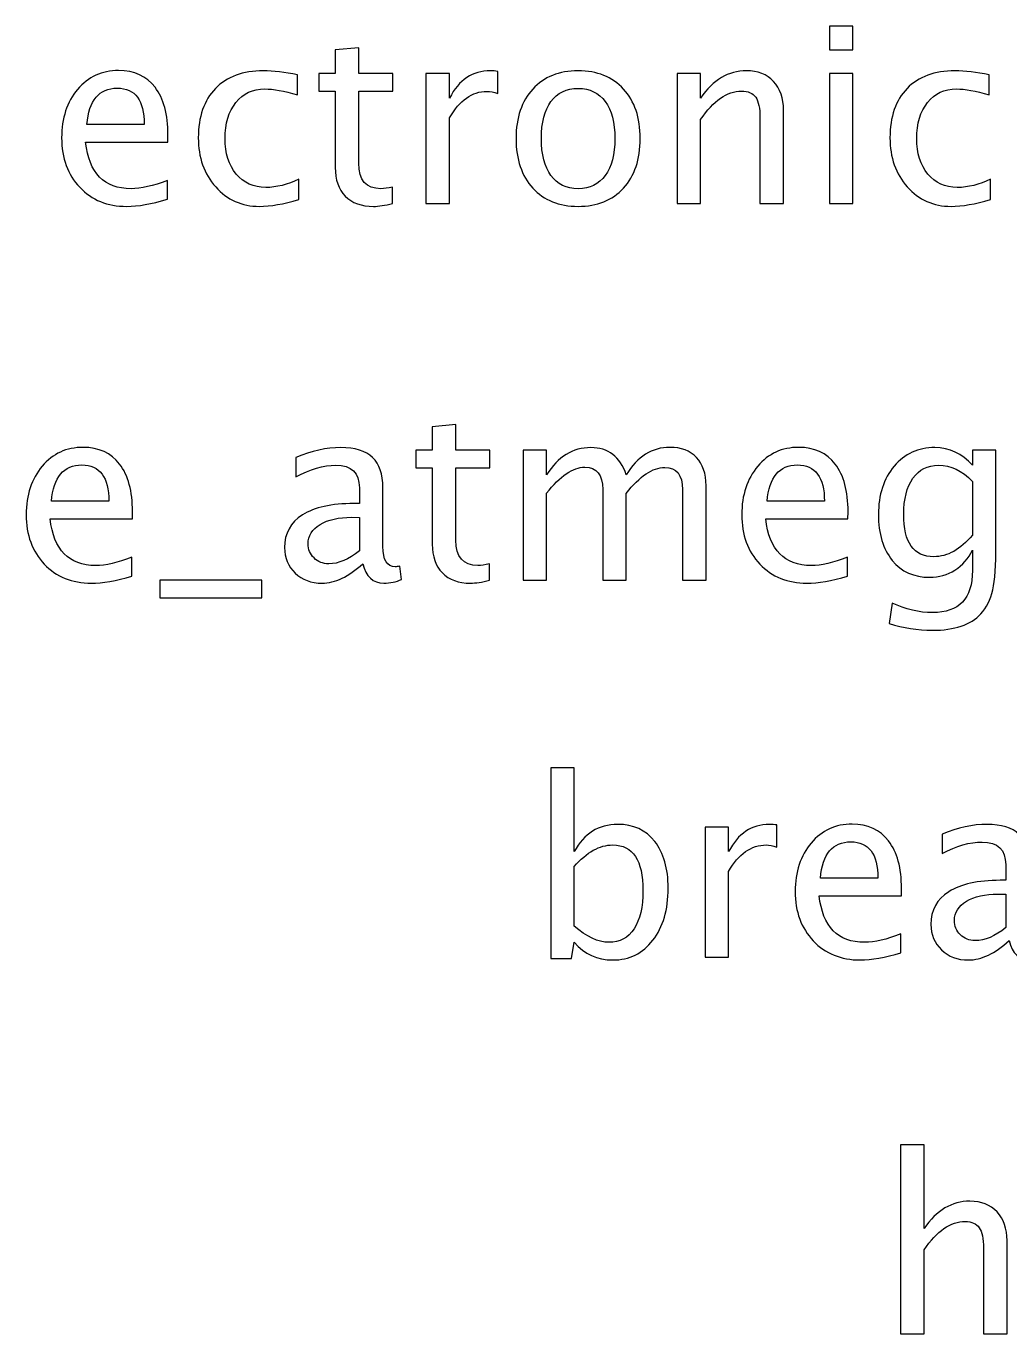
# Model space of a CAD drawing. Header units: centimetres. Extents: x -55 to 43, y -73 to 74.
# Drawn here: x -8.88 to -3.79, y 46.32 to 53.09 of the extents above; entities that cross this region are included whole.
import ezdxf

# ---------------------------------------------------------------- set-up
doc = ezdxf.new("R2010")
doc.units = ezdxf.units.CM
doc.header["$MEASUREMENT"] = 0
doc.layers.add('Layer 1', color=7, linetype='Continuous')

msp = doc.modelspace()

# ---------------------------------------------------------------- linework, layer by layer
at = {"layer": 'Layer 1'}
for points, knots in [([(-4.72694, 52.96673), (-4.72694, 52.96673), (-4.72694, 53.08865), (-4.72694, 53.08865), (-4.72694, 53.08865), (-4.72694, 53.08865), (-4.60502, 53.08865), (-4.60502, 53.08865), (-4.60502, 53.08865), (-4.60502, 53.08865), (-4.60502, 52.96673), (-4.60502, 52.96673), (-4.60502, 52.96673), (-4.60502, 52.96673), (-4.72694, 52.96673), (-4.72694, 52.96673)], [0, 0, 0, 0, 0.2, 0.2, 0.2, 0.2, 0.4, 0.4, 0.4, 0.4, 0.6, 0.6, 0.6, 0.6, 1, 1, 1, 1]), ([(-6.98902, 52.17065), (-7.0267, 52.16028), (-7.0595, 52.1552), (-7.08723, 52.1552), (-7.08723, 52.1552), (-7.14946, 52.1552), (-7.19793, 52.17298), (-7.23265, 52.20854), (-7.23265, 52.20854), (-7.26757, 52.2441), (-7.28493, 52.29342), (-7.28493, 52.35671), (-7.28493, 52.35671), (-7.28493, 52.35671), (-7.28493, 52.7521), (-7.28493, 52.7521), (-7.28493, 52.7521), (-7.28493, 52.7521), (-7.36917, 52.7521), (-7.36917, 52.7521), (-7.36917, 52.7521), (-7.36917, 52.7521), (-7.36917, 52.84354), (-7.36917, 52.84354), (-7.36917, 52.84354), (-7.36917, 52.84354), (-7.28493, 52.84354), (-7.28493, 52.84354), (-7.28493, 52.84354), (-7.28493, 52.84354), (-7.28493, 52.96525), (-7.28493, 52.96525), (-7.28493, 52.96525), (-7.28493, 52.96525), (-7.16301, 52.97689), (-7.16301, 52.97689), (-7.16301, 52.97689), (-7.16301, 52.97689), (-7.16301, 52.84354), (-7.16301, 52.84354), (-7.16301, 52.84354), (-7.16301, 52.84354), (-6.98648, 52.84354), (-6.98648, 52.84354), (-6.98648, 52.84354), (-6.98648, 52.84354), (-6.98648, 52.7521), (-6.98648, 52.7521), (-6.98648, 52.7521), (-6.98648, 52.7521), (-7.16301, 52.7521), (-7.16301, 52.7521), (-7.16301, 52.7521), (-7.16301, 52.7521), (-7.16301, 52.37872), (-7.16301, 52.37872), (-7.16301, 52.37872), (-7.16301, 52.29067), (-7.1247, 52.24664), (-7.04829, 52.24664), (-7.04829, 52.24664), (-7.03199, 52.24664), (-7.0123, 52.24939), (-6.98902, 52.25468), (-6.98902, 52.25468), (-6.98902, 52.25468), (-6.98902, 52.17065), (-6.98902, 52.17065)], [0, 0, 0, 0, 0.0555556, 0.0555556, 0.0555556, 0.0555556, 0.1111111, 0.1111111, 0.1111111, 0.1111111, 0.1666667, 0.1666667, 0.1666667, 0.1666667, 0.2222222, 0.2222222, 0.2222222, 0.2222222, 0.2777778, 0.2777778, 0.2777778, 0.2777778, 0.3333333, 0.3333333, 0.3333333, 0.3333333, 0.3888889, 0.3888889, 0.3888889, 0.3888889, 0.4444444, 0.4444444, 0.4444444, 0.4444444, 0.5, 0.5, 0.5, 0.5, 0.5555556, 0.5555556, 0.5555556, 0.5555556, 0.6111111, 0.6111111, 0.6111111, 0.6111111, 0.6666667, 0.6666667, 0.6666667, 0.6666667, 0.7222222, 0.7222222, 0.7222222, 0.7222222, 0.7777778, 0.7777778, 0.7777778, 0.7777778, 0.8333333, 0.8333333, 0.8333333, 0.8333333, 0.8888889, 0.8888889, 0.8888889, 0.8888889, 1, 1, 1, 1]), ([(-8.15403, 52.19203), (-8.23594, 52.16748), (-8.30601, 52.1552), (-8.36443, 52.1552), (-8.36443, 52.1552), (-8.46412, 52.1552), (-8.54519, 52.18822), (-8.60763, 52.25405), (-8.60763, 52.25405), (-8.67007, 52.31988), (-8.7014, 52.40518), (-8.7014, 52.51017), (-8.7014, 52.51017), (-8.7014, 52.61198), (-8.67388, 52.69559), (-8.61864, 52.76099), (-8.61864, 52.76099), (-8.56339, 52.82618), (-8.4927, 52.85878), (-8.40655, 52.85878), (-8.40655, 52.85878), (-8.32506, 52.85878), (-8.26198, 52.82978), (-8.21753, 52.77179), (-8.21753, 52.77179), (-8.17308, 52.71379), (-8.15085, 52.63166), (-8.15085, 52.52519), (-8.15085, 52.52519), (-8.15085, 52.52519), (-8.15149, 52.48794), (-8.15149, 52.48794), (-8.15149, 52.48794), (-8.15149, 52.48794), (-8.57694, 52.48794), (-8.57694, 52.48794), (-8.57694, 52.48794), (-8.55916, 52.32707), (-8.48063, 52.24664), (-8.34157, 52.24664), (-8.34157, 52.24664), (-8.29055, 52.24664), (-8.22811, 52.26103), (-8.15403, 52.28982), (-8.15403, 52.28982), (-8.15403, 52.28982), (-8.15403, 52.19203), (-8.15403, 52.19203)], [0, 0, 0, 0, 0.0769231, 0.0769231, 0.0769231, 0.0769231, 0.1538462, 0.1538462, 0.1538462, 0.1538462, 0.2307692, 0.2307692, 0.2307692, 0.2307692, 0.3076923, 0.3076923, 0.3076923, 0.3076923, 0.3846154, 0.3846154, 0.3846154, 0.3846154, 0.4615385, 0.4615385, 0.4615385, 0.4615385, 0.5384615, 0.5384615, 0.5384615, 0.5384615, 0.6153846, 0.6153846, 0.6153846, 0.6153846, 0.6923077, 0.6923077, 0.6923077, 0.6923077, 0.7692308, 0.7692308, 0.7692308, 0.7692308, 0.8461538, 0.8461538, 0.8461538, 0.8461538, 1, 1, 1, 1]), ([(-7.4731, 52.19076), (-7.55205, 52.16705), (-7.62021, 52.1552), (-7.67757, 52.1552), (-7.67757, 52.1552), (-7.76859, 52.1552), (-7.84394, 52.18886), (-7.90384, 52.25595), (-7.90384, 52.25595), (-7.96374, 52.32326), (-7.9938, 52.40814), (-7.9938, 52.51038), (-7.9938, 52.51038), (-7.9938, 52.6196), (-7.96417, 52.7049), (-7.9049, 52.76586), (-7.9049, 52.76586), (-7.84563, 52.82703), (-7.76287, 52.85751), (-7.65661, 52.85751), (-7.65661, 52.85751), (-7.60433, 52.85751), (-7.54549, 52.85031), (-7.48072, 52.83592), (-7.48072, 52.83592), (-7.48072, 52.83592), (-7.48072, 52.73305), (-7.48072, 52.73305), (-7.48072, 52.73305), (-7.54951, 52.75337), (-7.6056, 52.76353), (-7.64878, 52.76353), (-7.64878, 52.76353), (-7.71144, 52.76353), (-7.7616, 52.74004), (-7.79907, 52.69326), (-7.79907, 52.69326), (-7.83653, 52.64648), (-7.85537, 52.58404), (-7.85537, 52.50614), (-7.85537, 52.50614), (-7.85537, 52.43058), (-7.8359, 52.36962), (-7.79716, 52.32284), (-7.79716, 52.32284), (-7.75843, 52.27627), (-7.70784, 52.25299), (-7.64497, 52.25299), (-7.64497, 52.25299), (-7.5893, 52.25299), (-7.53215, 52.26738), (-7.4731, 52.29617), (-7.4731, 52.29617), (-7.4731, 52.29617), (-7.4731, 52.19076), (-7.4731, 52.19076)], [0, 0, 0, 0, 0.0666667, 0.0666667, 0.0666667, 0.0666667, 0.1333333, 0.1333333, 0.1333333, 0.1333333, 0.2, 0.2, 0.2, 0.2, 0.2666667, 0.2666667, 0.2666667, 0.2666667, 0.3333333, 0.3333333, 0.3333333, 0.3333333, 0.4, 0.4, 0.4, 0.4, 0.4666667, 0.4666667, 0.4666667, 0.4666667, 0.5333333, 0.5333333, 0.5333333, 0.5333333, 0.6, 0.6, 0.6, 0.6, 0.6666667, 0.6666667, 0.6666667, 0.6666667, 0.7333333, 0.7333333, 0.7333333, 0.7333333, 0.8, 0.8, 0.8, 0.8, 0.8666667, 0.8666667, 0.8666667, 0.8666667, 1, 1, 1, 1]), ([(-6.81503, 52.17044), (-6.81503, 52.17044), (-6.81503, 52.84354), (-6.81503, 52.84354), (-6.81503, 52.84354), (-6.81503, 52.84354), (-6.69311, 52.84354), (-6.69311, 52.84354), (-6.69311, 52.84354), (-6.69311, 52.84354), (-6.69311, 52.71633), (-6.69311, 52.71633), (-6.69311, 52.71633), (-6.64464, 52.81052), (-6.57436, 52.85751), (-6.48208, 52.85751), (-6.48208, 52.85751), (-6.46959, 52.85751), (-6.45647, 52.85645), (-6.44292, 52.85434), (-6.44292, 52.85434), (-6.44292, 52.85434), (-6.44292, 52.74025), (-6.44292, 52.74025), (-6.44292, 52.74025), (-6.46409, 52.74723), (-6.48271, 52.75083), (-6.4988, 52.75083), (-6.4988, 52.75083), (-6.57627, 52.75083), (-6.64104, 52.70511), (-6.69311, 52.61346), (-6.69311, 52.61346), (-6.69311, 52.61346), (-6.69311, 52.17044), (-6.69311, 52.17044), (-6.69311, 52.17044), (-6.69311, 52.17044), (-6.81503, 52.17044), (-6.81503, 52.17044)], [0, 0, 0, 0, 0.0909091, 0.0909091, 0.0909091, 0.0909091, 0.1818182, 0.1818182, 0.1818182, 0.1818182, 0.2727273, 0.2727273, 0.2727273, 0.2727273, 0.3636364, 0.3636364, 0.3636364, 0.3636364, 0.4545455, 0.4545455, 0.4545455, 0.4545455, 0.5454545, 0.5454545, 0.5454545, 0.5454545, 0.6363636, 0.6363636, 0.6363636, 0.6363636, 0.7272727, 0.7272727, 0.7272727, 0.7272727, 0.8181818, 0.8181818, 0.8181818, 0.8181818, 1, 1, 1, 1]), ([(-6.02742, 52.1552), (-6.12627, 52.1552), (-6.20458, 52.18674), (-6.26216, 52.24982), (-6.26216, 52.24982), (-6.31994, 52.31289), (-6.34873, 52.39862), (-6.34873, 52.50678), (-6.34873, 52.50678), (-6.34873, 52.61473), (-6.31994, 52.70024), (-6.26216, 52.76311), (-6.26216, 52.76311), (-6.20458, 52.82597), (-6.12627, 52.85751), (-6.02742, 52.85751), (-6.02742, 52.85751), (-5.92857, 52.85751), (-5.85025, 52.82597), (-5.79268, 52.76311), (-5.79268, 52.76311), (-5.7349, 52.70024), (-5.70611, 52.61473), (-5.70611, 52.50678), (-5.70611, 52.50678), (-5.70611, 52.39862), (-5.7349, 52.31289), (-5.79268, 52.24982), (-5.79268, 52.24982), (-5.85025, 52.18674), (-5.92857, 52.1552), (-6.02742, 52.1552)], [0, 0, 0, 0, 0.1111111, 0.1111111, 0.1111111, 0.1111111, 0.2222222, 0.2222222, 0.2222222, 0.2222222, 0.3333333, 0.3333333, 0.3333333, 0.3333333, 0.4444444, 0.4444444, 0.4444444, 0.4444444, 0.5555556, 0.5555556, 0.5555556, 0.5555556, 0.6666667, 0.6666667, 0.6666667, 0.6666667, 0.7777778, 0.7777778, 0.7777778, 0.7777778, 1, 1, 1, 1]), ([(-5.51519, 52.17044), (-5.51519, 52.17044), (-5.51519, 52.84354), (-5.51519, 52.84354), (-5.51519, 52.84354), (-5.51519, 52.84354), (-5.39327, 52.84354), (-5.39327, 52.84354), (-5.39327, 52.84354), (-5.39327, 52.84354), (-5.39327, 52.71633), (-5.39327, 52.71633), (-5.39327, 52.71633), (-5.32871, 52.81052), (-5.24955, 52.85751), (-5.15599, 52.85751), (-5.15599, 52.85751), (-5.09715, 52.85751), (-5.05037, 52.8391), (-5.01587, 52.80205), (-5.01587, 52.80205), (-4.98137, 52.76522), (-4.96401, 52.71548), (-4.96401, 52.65325), (-4.96401, 52.65325), (-4.96401, 52.65325), (-4.96401, 52.17044), (-4.96401, 52.17044), (-4.96401, 52.17044), (-4.96401, 52.17044), (-5.08593, 52.17044), (-5.08593, 52.17044), (-5.08593, 52.17044), (-5.08593, 52.17044), (-5.08593, 52.61346), (-5.08593, 52.61346), (-5.08593, 52.61346), (-5.08593, 52.66341), (-5.09334, 52.69897), (-5.10794, 52.72014), (-5.10794, 52.72014), (-5.12276, 52.74152), (-5.1471, 52.7521), (-5.18118, 52.7521), (-5.18118, 52.7521), (-5.25611, 52.7521), (-5.32681, 52.70321), (-5.39327, 52.60542), (-5.39327, 52.60542), (-5.39327, 52.60542), (-5.39327, 52.17044), (-5.39327, 52.17044), (-5.39327, 52.17044), (-5.39327, 52.17044), (-5.51519, 52.17044), (-5.51519, 52.17044)], [0, 0, 0, 0, 0.0666667, 0.0666667, 0.0666667, 0.0666667, 0.1333333, 0.1333333, 0.1333333, 0.1333333, 0.2, 0.2, 0.2, 0.2, 0.2666667, 0.2666667, 0.2666667, 0.2666667, 0.3333333, 0.3333333, 0.3333333, 0.3333333, 0.4, 0.4, 0.4, 0.4, 0.4666667, 0.4666667, 0.4666667, 0.4666667, 0.5333333, 0.5333333, 0.5333333, 0.5333333, 0.6, 0.6, 0.6, 0.6, 0.6666667, 0.6666667, 0.6666667, 0.6666667, 0.7333333, 0.7333333, 0.7333333, 0.7333333, 0.8, 0.8, 0.8, 0.8, 0.8666667, 0.8666667, 0.8666667, 0.8666667, 1, 1, 1, 1]), ([(-4.72694, 52.17044), (-4.72694, 52.17044), (-4.72694, 52.84354), (-4.72694, 52.84354), (-4.72694, 52.84354), (-4.72694, 52.84354), (-4.60502, 52.84354), (-4.60502, 52.84354), (-4.60502, 52.84354), (-4.60502, 52.84354), (-4.60502, 52.17044), (-4.60502, 52.17044), (-4.60502, 52.17044), (-4.60502, 52.17044), (-4.72694, 52.17044), (-4.72694, 52.17044)], [0, 0, 0, 0, 0.2, 0.2, 0.2, 0.2, 0.4, 0.4, 0.4, 0.4, 0.6, 0.6, 0.6, 0.6, 1, 1, 1, 1]), ([(-3.89255, 52.19076), (-3.9715, 52.16705), (-4.03966, 52.1552), (-4.09702, 52.1552), (-4.09702, 52.1552), (-4.18804, 52.1552), (-4.26339, 52.18886), (-4.32329, 52.25595), (-4.32329, 52.25595), (-4.38319, 52.32326), (-4.41325, 52.40814), (-4.41325, 52.51038), (-4.41325, 52.51038), (-4.41325, 52.6196), (-4.38362, 52.7049), (-4.32435, 52.76586), (-4.32435, 52.76586), (-4.26508, 52.82703), (-4.18232, 52.85751), (-4.07606, 52.85751), (-4.07606, 52.85751), (-4.02378, 52.85751), (-3.96494, 52.85031), (-3.90017, 52.83592), (-3.90017, 52.83592), (-3.90017, 52.83592), (-3.90017, 52.73305), (-3.90017, 52.73305), (-3.90017, 52.73305), (-3.96896, 52.75337), (-4.02505, 52.76353), (-4.06823, 52.76353), (-4.06823, 52.76353), (-4.13089, 52.76353), (-4.18105, 52.74004), (-4.21852, 52.69326), (-4.21852, 52.69326), (-4.25598, 52.64648), (-4.27482, 52.58404), (-4.27482, 52.50614), (-4.27482, 52.50614), (-4.27482, 52.43058), (-4.25535, 52.36962), (-4.21661, 52.32284), (-4.21661, 52.32284), (-4.17788, 52.27627), (-4.12729, 52.25299), (-4.06442, 52.25299), (-4.06442, 52.25299), (-4.00875, 52.25299), (-3.9516, 52.26738), (-3.89255, 52.29617), (-3.89255, 52.29617), (-3.89255, 52.29617), (-3.89255, 52.19076), (-3.89255, 52.19076)], [0, 0, 0, 0, 0.0666667, 0.0666667, 0.0666667, 0.0666667, 0.1333333, 0.1333333, 0.1333333, 0.1333333, 0.2, 0.2, 0.2, 0.2, 0.2666667, 0.2666667, 0.2666667, 0.2666667, 0.3333333, 0.3333333, 0.3333333, 0.3333333, 0.4, 0.4, 0.4, 0.4, 0.4666667, 0.4666667, 0.4666667, 0.4666667, 0.5333333, 0.5333333, 0.5333333, 0.5333333, 0.6, 0.6, 0.6, 0.6, 0.6666667, 0.6666667, 0.6666667, 0.6666667, 0.7333333, 0.7333333, 0.7333333, 0.7333333, 0.8, 0.8, 0.8, 0.8, 0.8666667, 0.8666667, 0.8666667, 0.8666667, 1, 1, 1, 1]), ([(-8.57059, 52.57938), (-8.57059, 52.57938), (-8.27341, 52.57938), (-8.27341, 52.57938), (-8.27341, 52.57938), (-8.27341, 52.70469), (-8.32019, 52.76734), (-8.41353, 52.76734), (-8.41353, 52.76734), (-8.50751, 52.76734), (-8.55979, 52.70469), (-8.57059, 52.57938)], [0, 0, 0, 0, 0.25, 0.25, 0.25, 0.25, 0.5, 0.5, 0.5, 0.5, 1, 1, 1, 1]), ([(-6.02763, 52.24664), (-5.96731, 52.24664), (-5.92032, 52.26929), (-5.88687, 52.3148), (-5.88687, 52.3148), (-5.85364, 52.36009), (-5.83692, 52.42423), (-5.83692, 52.50678), (-5.83692, 52.50678), (-5.83692, 52.58912), (-5.85364, 52.65304), (-5.88687, 52.69834), (-5.88687, 52.69834), (-5.92032, 52.74342), (-5.96731, 52.76607), (-6.02763, 52.76607), (-6.02763, 52.76607), (-6.08817, 52.76607), (-6.13516, 52.74342), (-6.16818, 52.69834), (-6.16818, 52.69834), (-6.20141, 52.65304), (-6.21792, 52.58912), (-6.21792, 52.50678), (-6.21792, 52.50678), (-6.21792, 52.42423), (-6.20141, 52.36009), (-6.16818, 52.3148), (-6.16818, 52.3148), (-6.13516, 52.26929), (-6.08817, 52.24664), (-6.02763, 52.24664)], [0, 0, 0, 0, 0.1111111, 0.1111111, 0.1111111, 0.1111111, 0.2222222, 0.2222222, 0.2222222, 0.2222222, 0.3333333, 0.3333333, 0.3333333, 0.3333333, 0.4444444, 0.4444444, 0.4444444, 0.4444444, 0.5555556, 0.5555556, 0.5555556, 0.5555556, 0.6666667, 0.6666667, 0.6666667, 0.6666667, 0.7777778, 0.7777778, 0.7777778, 0.7777778, 1, 1, 1, 1]), ([(-6.48672, 50.21908), (-6.5244, 50.20871), (-6.5572, 50.20363), (-6.58493, 50.20363), (-6.58493, 50.20363), (-6.64716, 50.20363), (-6.69563, 50.22141), (-6.73035, 50.25697), (-6.73035, 50.25697), (-6.76527, 50.29253), (-6.78263, 50.34185), (-6.78263, 50.40514), (-6.78263, 50.40514), (-6.78263, 50.40514), (-6.78263, 50.80053), (-6.78263, 50.80053), (-6.78263, 50.80053), (-6.78263, 50.80053), (-6.86687, 50.80053), (-6.86687, 50.80053), (-6.86687, 50.80053), (-6.86687, 50.80053), (-6.86687, 50.89197), (-6.86687, 50.89197), (-6.86687, 50.89197), (-6.86687, 50.89197), (-6.78263, 50.89197), (-6.78263, 50.89197), (-6.78263, 50.89197), (-6.78263, 50.89197), (-6.78263, 51.01368), (-6.78263, 51.01368), (-6.78263, 51.01368), (-6.78263, 51.01368), (-6.66071, 51.02532), (-6.66071, 51.02532), (-6.66071, 51.02532), (-6.66071, 51.02532), (-6.66071, 50.89197), (-6.66071, 50.89197), (-6.66071, 50.89197), (-6.66071, 50.89197), (-6.48418, 50.89197), (-6.48418, 50.89197), (-6.48418, 50.89197), (-6.48418, 50.89197), (-6.48418, 50.80053), (-6.48418, 50.80053), (-6.48418, 50.80053), (-6.48418, 50.80053), (-6.66071, 50.80053), (-6.66071, 50.80053), (-6.66071, 50.80053), (-6.66071, 50.80053), (-6.66071, 50.42715), (-6.66071, 50.42715), (-6.66071, 50.42715), (-6.66071, 50.3391), (-6.6224, 50.29507), (-6.54599, 50.29507), (-6.54599, 50.29507), (-6.52969, 50.29507), (-6.51, 50.29782), (-6.48672, 50.30311), (-6.48672, 50.30311), (-6.48672, 50.30311), (-6.48672, 50.21908), (-6.48672, 50.21908)], [0, 0, 0, 0, 0.0555556, 0.0555556, 0.0555556, 0.0555556, 0.1111111, 0.1111111, 0.1111111, 0.1111111, 0.1666667, 0.1666667, 0.1666667, 0.1666667, 0.2222222, 0.2222222, 0.2222222, 0.2222222, 0.2777778, 0.2777778, 0.2777778, 0.2777778, 0.3333333, 0.3333333, 0.3333333, 0.3333333, 0.3888889, 0.3888889, 0.3888889, 0.3888889, 0.4444444, 0.4444444, 0.4444444, 0.4444444, 0.5, 0.5, 0.5, 0.5, 0.5555556, 0.5555556, 0.5555556, 0.5555556, 0.6111111, 0.6111111, 0.6111111, 0.6111111, 0.6666667, 0.6666667, 0.6666667, 0.6666667, 0.7222222, 0.7222222, 0.7222222, 0.7222222, 0.7777778, 0.7777778, 0.7777778, 0.7777778, 0.8333333, 0.8333333, 0.8333333, 0.8333333, 0.8888889, 0.8888889, 0.8888889, 0.8888889, 1, 1, 1, 1]), ([(-8.33753, 50.24046), (-8.41944, 50.21591), (-8.48951, 50.20363), (-8.54793, 50.20363), (-8.54793, 50.20363), (-8.64762, 50.20363), (-8.72869, 50.23665), (-8.79113, 50.30248), (-8.79113, 50.30248), (-8.85357, 50.36831), (-8.8849, 50.45361), (-8.8849, 50.5586), (-8.8849, 50.5586), (-8.8849, 50.66041), (-8.85738, 50.74402), (-8.80214, 50.80942), (-8.80214, 50.80942), (-8.74689, 50.87461), (-8.6762, 50.90721), (-8.59005, 50.90721), (-8.59005, 50.90721), (-8.50856, 50.90721), (-8.44548, 50.87821), (-8.40103, 50.82022), (-8.40103, 50.82022), (-8.35658, 50.76222), (-8.33435, 50.68009), (-8.33435, 50.57362), (-8.33435, 50.57362), (-8.33435, 50.57362), (-8.33499, 50.53637), (-8.33499, 50.53637), (-8.33499, 50.53637), (-8.33499, 50.53637), (-8.76044, 50.53637), (-8.76044, 50.53637), (-8.76044, 50.53637), (-8.74266, 50.3755), (-8.66413, 50.29507), (-8.52507, 50.29507), (-8.52507, 50.29507), (-8.47405, 50.29507), (-8.41161, 50.30946), (-8.33753, 50.33825), (-8.33753, 50.33825), (-8.33753, 50.33825), (-8.33753, 50.24046), (-8.33753, 50.24046)], [0, 0, 0, 0, 0.0769231, 0.0769231, 0.0769231, 0.0769231, 0.1538462, 0.1538462, 0.1538462, 0.1538462, 0.2307692, 0.2307692, 0.2307692, 0.2307692, 0.3076923, 0.3076923, 0.3076923, 0.3076923, 0.3846154, 0.3846154, 0.3846154, 0.3846154, 0.4615385, 0.4615385, 0.4615385, 0.4615385, 0.5384615, 0.5384615, 0.5384615, 0.5384615, 0.6153846, 0.6153846, 0.6153846, 0.6153846, 0.6923077, 0.6923077, 0.6923077, 0.6923077, 0.7692308, 0.7692308, 0.7692308, 0.7692308, 0.8461538, 0.8461538, 0.8461538, 0.8461538, 1, 1, 1, 1]), ([(-7.14204, 50.3046), (-7.21527, 50.23729), (-7.28576, 50.20363), (-7.35349, 50.20363), (-7.35349, 50.20363), (-7.40916, 50.20363), (-7.45552, 50.22099), (-7.49213, 50.25591), (-7.49213, 50.25591), (-7.52896, 50.29084), (-7.54738, 50.33486), (-7.54738, 50.38799), (-7.54738, 50.38799), (-7.54738, 50.46144), (-7.51648, 50.51796), (-7.45467, 50.55733), (-7.45467, 50.55733), (-7.39286, 50.5967), (-7.30417, 50.61638), (-7.1886, 50.61638), (-7.1886, 50.61638), (-7.1886, 50.61638), (-7.16003, 50.61638), (-7.16003, 50.61638), (-7.16003, 50.61638), (-7.16003, 50.61638), (-7.16003, 50.69745), (-7.16003, 50.69745), (-7.16003, 50.69745), (-7.16003, 50.77555), (-7.20067, 50.8145), (-7.28216, 50.8145), (-7.28216, 50.8145), (-7.34524, 50.8145), (-7.41424, 50.7946), (-7.48896, 50.75481), (-7.48896, 50.75481), (-7.48896, 50.75481), (-7.48896, 50.85514), (-7.48896, 50.85514), (-7.48896, 50.85514), (-7.40683, 50.88901), (-7.32936, 50.90594), (-7.25676, 50.90594), (-7.25676, 50.90594), (-7.18204, 50.90594), (-7.1268, 50.88901), (-7.09145, 50.85493), (-7.09145, 50.85493), (-7.05589, 50.82085), (-7.03811, 50.76836), (-7.03811, 50.69745), (-7.03811, 50.69745), (-7.03811, 50.69745), (-7.03811, 50.39328), (-7.03811, 50.39328), (-7.03811, 50.39328), (-7.03811, 50.32365), (-7.01673, 50.28872), (-6.97376, 50.28872), (-6.97376, 50.28872), (-6.96847, 50.28872), (-6.96064, 50.28957), (-6.95027, 50.29126), (-6.95027, 50.29126), (-6.95027, 50.29126), (-6.94159, 50.22353), (-6.94159, 50.22353), (-6.94159, 50.22353), (-6.96932, 50.21019), (-6.9998, 50.20363), (-7.03324, 50.20363), (-7.03324, 50.20363), (-7.09018, 50.20363), (-7.12637, 50.23729), (-7.14204, 50.3046)], [0, 0, 0, 0, 0.05, 0.05, 0.05, 0.05, 0.1, 0.1, 0.1, 0.1, 0.15, 0.15, 0.15, 0.15, 0.2, 0.2, 0.2, 0.2, 0.25, 0.25, 0.25, 0.25, 0.3, 0.3, 0.3, 0.3, 0.35, 0.35, 0.35, 0.35, 0.4, 0.4, 0.4, 0.4, 0.45, 0.45, 0.45, 0.45, 0.5, 0.5, 0.5, 0.5, 0.55, 0.55, 0.55, 0.55, 0.6, 0.6, 0.6, 0.6, 0.65, 0.65, 0.65, 0.65, 0.7, 0.7, 0.7, 0.7, 0.75, 0.75, 0.75, 0.75, 0.8, 0.8, 0.8, 0.8, 0.85, 0.85, 0.85, 0.85, 0.9, 0.9, 0.9, 0.9, 1, 1, 1, 1]), ([(-6.31273, 50.21887), (-6.31273, 50.21887), (-6.31273, 50.89197), (-6.31273, 50.89197), (-6.31273, 50.89197), (-6.31273, 50.89197), (-6.19081, 50.89197), (-6.19081, 50.89197), (-6.19081, 50.89197), (-6.19081, 50.89197), (-6.19081, 50.76476), (-6.19081, 50.76476), (-6.19081, 50.76476), (-6.13133, 50.85895), (-6.05513, 50.90594), (-5.96179, 50.90594), (-5.96179, 50.90594), (-5.87183, 50.90594), (-5.81066, 50.85895), (-5.77806, 50.76476), (-5.77806, 50.76476), (-5.72027, 50.8598), (-5.64492, 50.90721), (-5.55242, 50.90721), (-5.55242, 50.90721), (-5.49337, 50.90721), (-5.44744, 50.88985), (-5.41463, 50.85493), (-5.41463, 50.85493), (-5.38182, 50.82), (-5.36531, 50.77111), (-5.36531, 50.70824), (-5.36531, 50.70824), (-5.36531, 50.70824), (-5.36531, 50.21887), (-5.36531, 50.21887), (-5.36531, 50.21887), (-5.36531, 50.21887), (-5.48723, 50.21887), (-5.48723, 50.21887), (-5.48723, 50.21887), (-5.48723, 50.21887), (-5.48723, 50.68814), (-5.48723, 50.68814), (-5.48723, 50.68814), (-5.48723, 50.76476), (-5.51771, 50.80307), (-5.57867, 50.80307), (-5.57867, 50.80307), (-5.64196, 50.80307), (-5.70842, 50.75841), (-5.77806, 50.66887), (-5.77806, 50.66887), (-5.77806, 50.66887), (-5.77806, 50.21887), (-5.77806, 50.21887), (-5.77806, 50.21887), (-5.77806, 50.21887), (-5.89998, 50.21887), (-5.89998, 50.21887), (-5.89998, 50.21887), (-5.89998, 50.21887), (-5.89998, 50.68856), (-5.89998, 50.68856), (-5.89998, 50.68856), (-5.89998, 50.76582), (-5.93088, 50.80434), (-5.9929, 50.80434), (-5.9929, 50.80434), (-6.0545, 50.80434), (-6.12054, 50.75947), (-6.19081, 50.66951), (-6.19081, 50.66951), (-6.19081, 50.66951), (-6.19081, 50.21887), (-6.19081, 50.21887), (-6.19081, 50.21887), (-6.19081, 50.21887), (-6.31273, 50.21887), (-6.31273, 50.21887)], [0, 0, 0, 0, 0.047619, 0.047619, 0.047619, 0.047619, 0.0952381, 0.0952381, 0.0952381, 0.0952381, 0.1428571, 0.1428571, 0.1428571, 0.1428571, 0.1904762, 0.1904762, 0.1904762, 0.1904762, 0.2380952, 0.2380952, 0.2380952, 0.2380952, 0.2857143, 0.2857143, 0.2857143, 0.2857143, 0.3333333, 0.3333333, 0.3333333, 0.3333333, 0.3809524, 0.3809524, 0.3809524, 0.3809524, 0.4285714, 0.4285714, 0.4285714, 0.4285714, 0.4761905, 0.4761905, 0.4761905, 0.4761905, 0.5238095, 0.5238095, 0.5238095, 0.5238095, 0.5714286, 0.5714286, 0.5714286, 0.5714286, 0.6190476, 0.6190476, 0.6190476, 0.6190476, 0.6666667, 0.6666667, 0.6666667, 0.6666667, 0.7142857, 0.7142857, 0.7142857, 0.7142857, 0.7619048, 0.7619048, 0.7619048, 0.7619048, 0.8095238, 0.8095238, 0.8095238, 0.8095238, 0.8571429, 0.8571429, 0.8571429, 0.8571429, 0.9047619, 0.9047619, 0.9047619, 0.9047619, 1, 1, 1, 1]), ([(-4.63294, 50.24046), (-4.71485, 50.21591), (-4.78492, 50.20363), (-4.84334, 50.20363), (-4.84334, 50.20363), (-4.94303, 50.20363), (-5.0241, 50.23665), (-5.08654, 50.30248), (-5.08654, 50.30248), (-5.14898, 50.36831), (-5.18031, 50.45361), (-5.18031, 50.5586), (-5.18031, 50.5586), (-5.18031, 50.66041), (-5.15279, 50.74402), (-5.09755, 50.80942), (-5.09755, 50.80942), (-5.0423, 50.87461), (-4.97161, 50.90721), (-4.88546, 50.90721), (-4.88546, 50.90721), (-4.80397, 50.90721), (-4.74089, 50.87821), (-4.69644, 50.82022), (-4.69644, 50.82022), (-4.65199, 50.76222), (-4.62976, 50.68009), (-4.62976, 50.57362), (-4.62976, 50.57362), (-4.62976, 50.57362), (-4.6304, 50.53637), (-4.6304, 50.53637), (-4.6304, 50.53637), (-4.6304, 50.53637), (-5.05585, 50.53637), (-5.05585, 50.53637), (-5.05585, 50.53637), (-5.03807, 50.3755), (-4.95954, 50.29507), (-4.82048, 50.29507), (-4.82048, 50.29507), (-4.76946, 50.29507), (-4.70702, 50.30946), (-4.63294, 50.33825), (-4.63294, 50.33825), (-4.63294, 50.33825), (-4.63294, 50.24046), (-4.63294, 50.24046)], [0, 0, 0, 0, 0.0769231, 0.0769231, 0.0769231, 0.0769231, 0.1538462, 0.1538462, 0.1538462, 0.1538462, 0.2307692, 0.2307692, 0.2307692, 0.2307692, 0.3076923, 0.3076923, 0.3076923, 0.3076923, 0.3846154, 0.3846154, 0.3846154, 0.3846154, 0.4615385, 0.4615385, 0.4615385, 0.4615385, 0.5384615, 0.5384615, 0.5384615, 0.5384615, 0.6153846, 0.6153846, 0.6153846, 0.6153846, 0.6923077, 0.6923077, 0.6923077, 0.6923077, 0.7692308, 0.7692308, 0.7692308, 0.7692308, 0.8461538, 0.8461538, 0.8461538, 0.8461538, 1, 1, 1, 1]), ([(-4.41683, 49.99535), (-4.41683, 49.99535), (-4.40244, 50.10076), (-4.40244, 50.10076), (-4.40244, 50.10076), (-4.33174, 50.06774), (-4.26168, 50.05123), (-4.19246, 50.05123), (-4.19246, 50.05123), (-4.05509, 50.05123), (-3.9863, 50.12404), (-3.9863, 50.26946), (-3.9863, 50.26946), (-3.9863, 50.26946), (-3.9863, 50.37529), (-3.9863, 50.37529), (-3.9863, 50.37529), (-4.00747, 50.33063), (-4.03752, 50.29613), (-4.07668, 50.27136), (-4.07668, 50.27136), (-4.11584, 50.2466), (-4.15944, 50.23411), (-4.20749, 50.23411), (-4.20749, 50.23411), (-4.28898, 50.23411), (-4.35354, 50.26332), (-4.40117, 50.32174), (-4.40117, 50.32174), (-4.44879, 50.38016), (-4.47271, 50.45932), (-4.47271, 50.55923), (-4.47271, 50.55923), (-4.47271, 50.66147), (-4.44562, 50.74486), (-4.39143, 50.80942), (-4.39143, 50.80942), (-4.33703, 50.87377), (-4.26697, 50.90594), (-4.18082, 50.90594), (-4.18082, 50.90594), (-4.10547, 50.90594), (-4.04049, 50.87546), (-3.9863, 50.81429), (-3.9863, 50.81429), (-3.9863, 50.81429), (-3.9863, 50.89197), (-3.9863, 50.89197), (-3.9863, 50.89197), (-3.9863, 50.89197), (-3.86438, 50.89197), (-3.86438, 50.89197), (-3.86438, 50.89197), (-3.86438, 50.89197), (-3.86438, 50.4026), (-3.86438, 50.4026), (-3.86438, 50.4026), (-3.86438, 50.2974), (-3.86988, 50.21951), (-3.88089, 50.16892), (-3.88089, 50.16892), (-3.89168, 50.11833), (-3.91243, 50.07684), (-3.94248, 50.04467), (-3.94248, 50.04467), (-3.99582, 49.98815), (-4.07922, 49.95979), (-4.19246, 49.95979), (-4.19246, 49.95979), (-4.27014, 49.95979), (-4.34486, 49.97164), (-4.41683, 49.99535)], [0, 0, 0, 0, 0.0526316, 0.0526316, 0.0526316, 0.0526316, 0.1052632, 0.1052632, 0.1052632, 0.1052632, 0.1578947, 0.1578947, 0.1578947, 0.1578947, 0.2105263, 0.2105263, 0.2105263, 0.2105263, 0.2631579, 0.2631579, 0.2631579, 0.2631579, 0.3157895, 0.3157895, 0.3157895, 0.3157895, 0.3684211, 0.3684211, 0.3684211, 0.3684211, 0.4210526, 0.4210526, 0.4210526, 0.4210526, 0.4736842, 0.4736842, 0.4736842, 0.4736842, 0.5263158, 0.5263158, 0.5263158, 0.5263158, 0.5789474, 0.5789474, 0.5789474, 0.5789474, 0.6315789, 0.6315789, 0.6315789, 0.6315789, 0.6842105, 0.6842105, 0.6842105, 0.6842105, 0.7368421, 0.7368421, 0.7368421, 0.7368421, 0.7894737, 0.7894737, 0.7894737, 0.7894737, 0.8421053, 0.8421053, 0.8421053, 0.8421053, 0.8947368, 0.8947368, 0.8947368, 0.8947368, 1, 1, 1, 1]), ([(-8.75409, 50.62781), (-8.75409, 50.62781), (-8.45691, 50.62781), (-8.45691, 50.62781), (-8.45691, 50.62781), (-8.45691, 50.75312), (-8.50369, 50.81577), (-8.59703, 50.81577), (-8.59703, 50.81577), (-8.69101, 50.81577), (-8.74329, 50.75312), (-8.75409, 50.62781)], [0, 0, 0, 0, 0.25, 0.25, 0.25, 0.25, 0.5, 0.5, 0.5, 0.5, 1, 1, 1, 1]), ([(-5.0495, 50.62781), (-5.0495, 50.62781), (-4.75232, 50.62781), (-4.75232, 50.62781), (-4.75232, 50.62781), (-4.75232, 50.75312), (-4.7991, 50.81577), (-4.89244, 50.81577), (-4.89244, 50.81577), (-4.98642, 50.81577), (-5.0387, 50.75312), (-5.0495, 50.62781)], [0, 0, 0, 0, 0.25, 0.25, 0.25, 0.25, 0.5, 0.5, 0.5, 0.5, 1, 1, 1, 1]), ([(-3.9863, 50.4517), (-3.9863, 50.4517), (-3.9863, 50.73089), (-3.9863, 50.73089), (-3.9863, 50.73089), (-4.04006, 50.78656), (-4.09869, 50.8145), (-4.16198, 50.8145), (-4.16198, 50.8145), (-4.21829, 50.8145), (-4.26231, 50.79206), (-4.29406, 50.74698), (-4.29406, 50.74698), (-4.32602, 50.70211), (-4.3419, 50.63966), (-4.3419, 50.56008), (-4.3419, 50.56008), (-4.3419, 50.41382), (-4.29004, 50.34079), (-4.18611, 50.34079), (-4.18611, 50.34079), (-4.11542, 50.34079), (-4.04874, 50.37783), (-3.9863, 50.4517)], [0, 0, 0, 0, 0.1428571, 0.1428571, 0.1428571, 0.1428571, 0.2857143, 0.2857143, 0.2857143, 0.2857143, 0.4285714, 0.4285714, 0.4285714, 0.4285714, 0.5714286, 0.5714286, 0.5714286, 0.5714286, 0.7142857, 0.7142857, 0.7142857, 0.7142857, 1, 1, 1, 1]), ([(-7.16003, 50.37106), (-7.16003, 50.37106), (-7.16003, 50.54399), (-7.16003, 50.54399), (-7.16003, 50.54399), (-7.16003, 50.54399), (-7.19919, 50.54526), (-7.19919, 50.54526), (-7.19919, 50.54526), (-7.26692, 50.54526), (-7.32153, 50.53277), (-7.36323, 50.5078), (-7.36323, 50.5078), (-7.40472, 50.48261), (-7.42546, 50.44938), (-7.42546, 50.40789), (-7.42546, 50.40789), (-7.42546, 50.37889), (-7.41509, 50.35434), (-7.39456, 50.33423), (-7.39456, 50.33423), (-7.37381, 50.31412), (-7.34862, 50.30396), (-7.31878, 50.30396), (-7.31878, 50.30396), (-7.26798, 50.30396), (-7.21506, 50.3264), (-7.16003, 50.37106)], [0, 0, 0, 0, 0.125, 0.125, 0.125, 0.125, 0.25, 0.25, 0.25, 0.25, 0.375, 0.375, 0.375, 0.375, 0.5, 0.5, 0.5, 0.5, 0.625, 0.625, 0.625, 0.625, 0.75, 0.75, 0.75, 0.75, 1, 1, 1, 1]), ([(-8.19254, 50.12743), (-8.19254, 50.12743), (-8.19254, 50.21887), (-8.19254, 50.21887), (-8.19254, 50.21887), (-8.19254, 50.21887), (-7.66422, 50.21887), (-7.66422, 50.21887), (-7.66422, 50.21887), (-7.66422, 50.21887), (-7.66422, 50.12743), (-7.66422, 50.12743), (-7.66422, 50.12743), (-7.66422, 50.12743), (-8.19254, 50.12743), (-8.19254, 50.12743)], [0, 0, 0, 0, 0.2, 0.2, 0.2, 0.2, 0.4, 0.4, 0.4, 0.4, 0.6, 0.6, 0.6, 0.6, 1, 1, 1, 1]), ([(-6.16945, 48.25968), (-6.16945, 48.25968), (-6.16945, 49.24647), (-6.16945, 49.24647), (-6.16945, 49.24647), (-6.16945, 49.24647), (-6.04753, 49.24647), (-6.04753, 49.24647), (-6.04753, 49.24647), (-6.04753, 49.24647), (-6.04753, 48.81319), (-6.04753, 48.81319), (-6.04753, 48.81319), (-5.99758, 48.90738), (-5.92243, 48.95437), (-5.82232, 48.95437), (-5.82232, 48.95437), (-5.74125, 48.95437), (-5.67754, 48.92495), (-5.63097, 48.86589), (-5.63097, 48.86589), (-5.5844, 48.80684), (-5.56112, 48.72619), (-5.56112, 48.62396), (-5.56112, 48.62396), (-5.56112, 48.51262), (-5.58758, 48.42266), (-5.64028, 48.35451), (-5.64028, 48.35451), (-5.69299, 48.28614), (-5.76241, 48.25206), (-5.84835, 48.25206), (-5.84835, 48.25206), (-5.92815, 48.25206), (-5.99461, 48.28254), (-6.04753, 48.34371), (-6.04753, 48.34371), (-6.04753, 48.34371), (-6.06235, 48.25968), (-6.06235, 48.25968), (-6.06235, 48.25968), (-6.06235, 48.25968), (-6.16945, 48.25968), (-6.16945, 48.25968)], [0, 0, 0, 0, 0.0833333, 0.0833333, 0.0833333, 0.0833333, 0.1666667, 0.1666667, 0.1666667, 0.1666667, 0.25, 0.25, 0.25, 0.25, 0.3333333, 0.3333333, 0.3333333, 0.3333333, 0.4166667, 0.4166667, 0.4166667, 0.4166667, 0.5, 0.5, 0.5, 0.5, 0.5833333, 0.5833333, 0.5833333, 0.5833333, 0.6666667, 0.6666667, 0.6666667, 0.6666667, 0.75, 0.75, 0.75, 0.75, 0.8333333, 0.8333333, 0.8333333, 0.8333333, 1, 1, 1, 1]), ([(-5.3702, 48.2673), (-5.3702, 48.2673), (-5.3702, 48.9404), (-5.3702, 48.9404), (-5.3702, 48.9404), (-5.3702, 48.9404), (-5.24828, 48.9404), (-5.24828, 48.9404), (-5.24828, 48.9404), (-5.24828, 48.9404), (-5.24828, 48.81319), (-5.24828, 48.81319), (-5.24828, 48.81319), (-5.19981, 48.90738), (-5.12953, 48.95437), (-5.03725, 48.95437), (-5.03725, 48.95437), (-5.02476, 48.95437), (-5.01164, 48.95331), (-4.99809, 48.9512), (-4.99809, 48.9512), (-4.99809, 48.9512), (-4.99809, 48.83711), (-4.99809, 48.83711), (-4.99809, 48.83711), (-5.01926, 48.84409), (-5.03788, 48.84769), (-5.05397, 48.84769), (-5.05397, 48.84769), (-5.13144, 48.84769), (-5.19621, 48.80197), (-5.24828, 48.71032), (-5.24828, 48.71032), (-5.24828, 48.71032), (-5.24828, 48.2673), (-5.24828, 48.2673), (-5.24828, 48.2673), (-5.24828, 48.2673), (-5.3702, 48.2673), (-5.3702, 48.2673)], [0, 0, 0, 0, 0.0909091, 0.0909091, 0.0909091, 0.0909091, 0.1818182, 0.1818182, 0.1818182, 0.1818182, 0.2727273, 0.2727273, 0.2727273, 0.2727273, 0.3636364, 0.3636364, 0.3636364, 0.3636364, 0.4545455, 0.4545455, 0.4545455, 0.4545455, 0.5454545, 0.5454545, 0.5454545, 0.5454545, 0.6363636, 0.6363636, 0.6363636, 0.6363636, 0.7272727, 0.7272727, 0.7272727, 0.7272727, 0.8181818, 0.8181818, 0.8181818, 0.8181818, 1, 1, 1, 1]), ([(-4.35653, 48.28889), (-4.43844, 48.26434), (-4.50851, 48.25206), (-4.56693, 48.25206), (-4.56693, 48.25206), (-4.66662, 48.25206), (-4.74769, 48.28508), (-4.81013, 48.35091), (-4.81013, 48.35091), (-4.87257, 48.41674), (-4.9039, 48.50204), (-4.9039, 48.60703), (-4.9039, 48.60703), (-4.9039, 48.70884), (-4.87638, 48.79245), (-4.82114, 48.85785), (-4.82114, 48.85785), (-4.76589, 48.92304), (-4.6952, 48.95564), (-4.60905, 48.95564), (-4.60905, 48.95564), (-4.52756, 48.95564), (-4.46448, 48.92664), (-4.42003, 48.86865), (-4.42003, 48.86865), (-4.37558, 48.81065), (-4.35335, 48.72852), (-4.35335, 48.62205), (-4.35335, 48.62205), (-4.35335, 48.62205), (-4.35399, 48.5848), (-4.35399, 48.5848), (-4.35399, 48.5848), (-4.35399, 48.5848), (-4.77944, 48.5848), (-4.77944, 48.5848), (-4.77944, 48.5848), (-4.76166, 48.42393), (-4.68313, 48.3435), (-4.54407, 48.3435), (-4.54407, 48.3435), (-4.49305, 48.3435), (-4.43061, 48.35789), (-4.35653, 48.38668), (-4.35653, 48.38668), (-4.35653, 48.38668), (-4.35653, 48.28889), (-4.35653, 48.28889)], [0, 0, 0, 0, 0.0769231, 0.0769231, 0.0769231, 0.0769231, 0.1538462, 0.1538462, 0.1538462, 0.1538462, 0.2307692, 0.2307692, 0.2307692, 0.2307692, 0.3076923, 0.3076923, 0.3076923, 0.3076923, 0.3846154, 0.3846154, 0.3846154, 0.3846154, 0.4615385, 0.4615385, 0.4615385, 0.4615385, 0.5384615, 0.5384615, 0.5384615, 0.5384615, 0.6153846, 0.6153846, 0.6153846, 0.6153846, 0.6923077, 0.6923077, 0.6923077, 0.6923077, 0.7692308, 0.7692308, 0.7692308, 0.7692308, 0.8461538, 0.8461538, 0.8461538, 0.8461538, 1, 1, 1, 1]), ([(-3.79604, 48.35303), (-3.86927, 48.28572), (-3.93976, 48.25206), (-4.00749, 48.25206), (-4.00749, 48.25206), (-4.06316, 48.25206), (-4.10952, 48.26942), (-4.14613, 48.30434), (-4.14613, 48.30434), (-4.18296, 48.33927), (-4.20138, 48.38329), (-4.20138, 48.43642), (-4.20138, 48.43642), (-4.20138, 48.50987), (-4.17048, 48.56639), (-4.10867, 48.60576), (-4.10867, 48.60576), (-4.04686, 48.64513), (-3.95817, 48.66481), (-3.8426, 48.66481), (-3.8426, 48.66481), (-3.8426, 48.66481), (-3.81403, 48.66481), (-3.81403, 48.66481), (-3.81403, 48.66481), (-3.81403, 48.66481), (-3.81403, 48.74588), (-3.81403, 48.74588), (-3.81403, 48.74588), (-3.81403, 48.82398), (-3.85467, 48.86293), (-3.93616, 48.86293), (-3.93616, 48.86293), (-3.99924, 48.86293), (-4.06824, 48.84303), (-4.14296, 48.80324), (-4.14296, 48.80324), (-4.14296, 48.80324), (-4.14296, 48.90357), (-4.14296, 48.90357), (-4.14296, 48.90357), (-4.06083, 48.93744), (-3.98336, 48.95437), (-3.91076, 48.95437), (-3.91076, 48.95437), (-3.83604, 48.95437), (-3.7808, 48.93744), (-3.74545, 48.90336), (-3.74545, 48.90336), (-3.70989, 48.86928), (-3.69211, 48.81679), (-3.69211, 48.74588), (-3.69211, 48.74588), (-3.69211, 48.74588), (-3.69211, 48.44171), (-3.69211, 48.44171), (-3.69211, 48.44171), (-3.69211, 48.37208), (-3.67073, 48.33715), (-3.62776, 48.33715), (-3.62776, 48.33715), (-3.62247, 48.33715), (-3.61464, 48.338), (-3.60427, 48.33969), (-3.60427, 48.33969), (-3.60427, 48.33969), (-3.59559, 48.27196), (-3.59559, 48.27196), (-3.59559, 48.27196), (-3.62332, 48.25862), (-3.6538, 48.25206), (-3.68724, 48.25206), (-3.68724, 48.25206), (-3.74418, 48.25206), (-3.78037, 48.28572), (-3.79604, 48.35303)], [0, 0, 0, 0, 0.05, 0.05, 0.05, 0.05, 0.1, 0.1, 0.1, 0.1, 0.15, 0.15, 0.15, 0.15, 0.2, 0.2, 0.2, 0.2, 0.25, 0.25, 0.25, 0.25, 0.3, 0.3, 0.3, 0.3, 0.35, 0.35, 0.35, 0.35, 0.4, 0.4, 0.4, 0.4, 0.45, 0.45, 0.45, 0.45, 0.5, 0.5, 0.5, 0.5, 0.55, 0.55, 0.55, 0.55, 0.6, 0.6, 0.6, 0.6, 0.65, 0.65, 0.65, 0.65, 0.7, 0.7, 0.7, 0.7, 0.75, 0.75, 0.75, 0.75, 0.8, 0.8, 0.8, 0.8, 0.85, 0.85, 0.85, 0.85, 0.9, 0.9, 0.9, 0.9, 1, 1, 1, 1]), ([(-6.04753, 48.42774), (-5.98466, 48.37165), (-5.92476, 48.3435), (-5.86782, 48.3435), (-5.86782, 48.3435), (-5.81173, 48.3435), (-5.76834, 48.367), (-5.73786, 48.41377), (-5.73786, 48.41377), (-5.70717, 48.46055), (-5.69193, 48.52638), (-5.69193, 48.61147), (-5.69193, 48.61147), (-5.69193, 48.76895), (-5.744, 48.84769), (-5.84814, 48.84769), (-5.84814, 48.84769), (-5.9163, 48.84769), (-5.98276, 48.81086), (-6.04753, 48.73699), (-6.04753, 48.73699), (-6.04753, 48.73699), (-6.04753, 48.42774), (-6.04753, 48.42774)], [0, 0, 0, 0, 0.1428571, 0.1428571, 0.1428571, 0.1428571, 0.2857143, 0.2857143, 0.2857143, 0.2857143, 0.4285714, 0.4285714, 0.4285714, 0.4285714, 0.5714286, 0.5714286, 0.5714286, 0.5714286, 0.7142857, 0.7142857, 0.7142857, 0.7142857, 1, 1, 1, 1]), ([(-4.77309, 48.67624), (-4.77309, 48.67624), (-4.47591, 48.67624), (-4.47591, 48.67624), (-4.47591, 48.67624), (-4.47591, 48.80155), (-4.52269, 48.8642), (-4.61603, 48.8642), (-4.61603, 48.8642), (-4.71001, 48.8642), (-4.76229, 48.80155), (-4.77309, 48.67624)], [0, 0, 0, 0, 0.25, 0.25, 0.25, 0.25, 0.5, 0.5, 0.5, 0.5, 1, 1, 1, 1]), ([(-3.81403, 48.41949), (-3.81403, 48.41949), (-3.81403, 48.59242), (-3.81403, 48.59242), (-3.81403, 48.59242), (-3.81403, 48.59242), (-3.85319, 48.59369), (-3.85319, 48.59369), (-3.85319, 48.59369), (-3.92092, 48.59369), (-3.97553, 48.5812), (-4.01723, 48.55623), (-4.01723, 48.55623), (-4.05872, 48.53104), (-4.07946, 48.49781), (-4.07946, 48.45632), (-4.07946, 48.45632), (-4.07946, 48.42732), (-4.06909, 48.40277), (-4.04856, 48.38266), (-4.04856, 48.38266), (-4.02781, 48.36255), (-4.00262, 48.35239), (-3.97278, 48.35239), (-3.97278, 48.35239), (-3.92198, 48.35239), (-3.86906, 48.37483), (-3.81403, 48.41949)], [0, 0, 0, 0, 0.125, 0.125, 0.125, 0.125, 0.25, 0.25, 0.25, 0.25, 0.375, 0.375, 0.375, 0.375, 0.5, 0.5, 0.5, 0.5, 0.625, 0.625, 0.625, 0.625, 0.75, 0.75, 0.75, 0.75, 1, 1, 1, 1]), ([(-4.35821, 46.31573), (-4.35821, 46.31573), (-4.35821, 47.2949), (-4.35821, 47.2949), (-4.35821, 47.2949), (-4.35821, 47.2949), (-4.23629, 47.2949), (-4.23629, 47.2949), (-4.23629, 47.2949), (-4.23629, 47.2949), (-4.23629, 46.86162), (-4.23629, 46.86162), (-4.23629, 46.86162), (-4.17173, 46.95581), (-4.09257, 47.0028), (-3.99901, 47.0028), (-3.99901, 47.0028), (-3.94017, 47.0028), (-3.89339, 46.98439), (-3.85889, 46.94734), (-3.85889, 46.94734), (-3.82439, 46.91051), (-3.80703, 46.86077), (-3.80703, 46.79854), (-3.80703, 46.79854), (-3.80703, 46.79854), (-3.80703, 46.31573), (-3.80703, 46.31573), (-3.80703, 46.31573), (-3.80703, 46.31573), (-3.92895, 46.31573), (-3.92895, 46.31573), (-3.92895, 46.31573), (-3.92895, 46.31573), (-3.92895, 46.75875), (-3.92895, 46.75875), (-3.92895, 46.75875), (-3.92895, 46.8087), (-3.93636, 46.84426), (-3.95096, 46.86543), (-3.95096, 46.86543), (-3.96578, 46.88681), (-3.99012, 46.89739), (-4.0242, 46.89739), (-4.0242, 46.89739), (-4.09913, 46.89739), (-4.16983, 46.8485), (-4.23629, 46.75071), (-4.23629, 46.75071), (-4.23629, 46.75071), (-4.23629, 46.31573), (-4.23629, 46.31573), (-4.23629, 46.31573), (-4.23629, 46.31573), (-4.35821, 46.31573), (-4.35821, 46.31573)], [0, 0, 0, 0, 0.0666667, 0.0666667, 0.0666667, 0.0666667, 0.1333333, 0.1333333, 0.1333333, 0.1333333, 0.2, 0.2, 0.2, 0.2, 0.2666667, 0.2666667, 0.2666667, 0.2666667, 0.3333333, 0.3333333, 0.3333333, 0.3333333, 0.4, 0.4, 0.4, 0.4, 0.4666667, 0.4666667, 0.4666667, 0.4666667, 0.5333333, 0.5333333, 0.5333333, 0.5333333, 0.6, 0.6, 0.6, 0.6, 0.6666667, 0.6666667, 0.6666667, 0.6666667, 0.7333333, 0.7333333, 0.7333333, 0.7333333, 0.8, 0.8, 0.8, 0.8, 0.8666667, 0.8666667, 0.8666667, 0.8666667, 1, 1, 1, 1])]:
    msp.add_open_spline(points, degree=3, knots=knots, dxfattribs=at)

doc.saveas('drawing.dxf')
